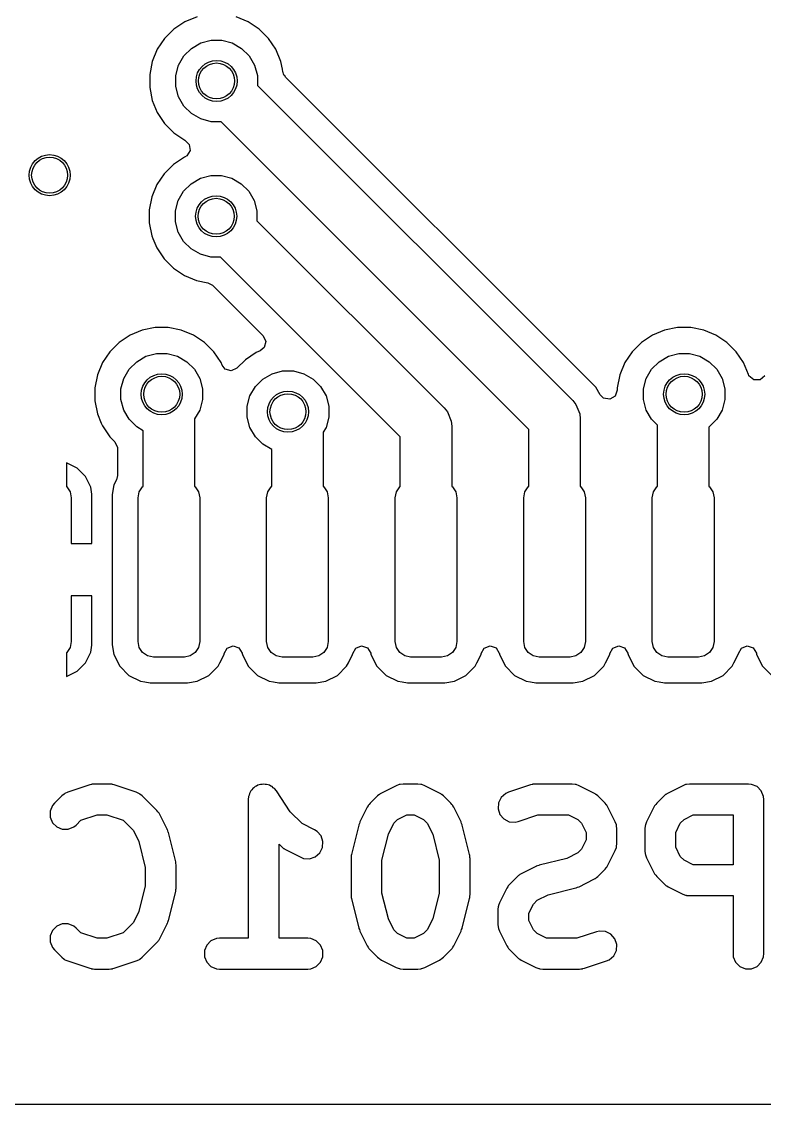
# Model space of a CAD drawing. Extents: x 4.82 to 6.81, y -4.86 to -2.87.
# Drawn here: x 5.3163 to 5.6006, y -4.8569 to -4.4422 of the extents above; entities that cross this region are included whole.
import ezdxf

# ---------------------------------------------------------------- set-up
doc = ezdxf.new("R2010")
doc.units = 0
doc.header["$MEASUREMENT"] = 0
doc.layers.add('BLACK', color=7, linetype='CONTINUOUS')

msp = doc.modelspace()

# ---------------------------------------------------------------- linework, layer by layer
at = {"layer": 'BLACK', "linetype": 'CONTINUOUS'}
for p, q in [((5.38343, -4.4403), (5.37877, -4.44223)), ((5.40303, -4.44223), (5.39837, -4.4403)), ((5.37458, -4.44503), (5.37101, -4.4486)), ((5.37877, -4.44223), (5.37458, -4.44503)), ((5.37877, -4.44223), (5.37877, -4.44223)), ((5.40723, -4.44503), (5.40303, -4.44223)), ((5.40303, -4.44223), (5.40303, -4.44223)), ((5.40303, -4.44223), (5.40303, -4.44223)), ((5.41079, -4.4486), (5.40723, -4.44503)), ((5.37101, -4.4486), (5.36821, -4.45279)), ((5.38488, -4.45037), (5.38885, -4.44931)), ((5.38885, -4.44931), (5.39296, -4.44931)), ((5.39296, -4.44931), (5.39693, -4.45037)), ((5.4136, -4.45279), (5.41079, -4.4486)), ((5.36821, -4.45279), (5.36628, -4.45745)), ((5.36821, -4.45279), (5.36821, -4.45279)), ((5.37841, -4.45533), (5.38131, -4.45243)), ((5.38131, -4.45243), (5.38488, -4.45037)), ((5.39693, -4.45037), (5.40049, -4.45243)), ((5.40049, -4.45243), (5.4034, -4.45533)), ((5.41553, -4.45745), (5.4136, -4.45279)), ((5.36628, -4.45745), (5.36529, -4.4624)), ((5.36628, -4.45745), (5.36628, -4.45745)), ((5.37635, -4.45889), (5.37841, -4.45533)), ((5.4034, -4.45533), (5.40545, -4.45889)), ((5.41612, -4.46043), (5.41553, -4.45745)), ((5.37529, -4.46287), (5.37635, -4.45889)), ((5.40545, -4.45889), (5.40651, -4.46287)), ((5.41632, -4.46141), (5.41612, -4.46043)), ((5.41637, -4.46169), (5.41632, -4.46141)), ((5.41632, -4.46141), (5.41632, -4.46141)), ((5.41656, -4.46218), (5.41637, -4.46169)), ((5.36529, -4.4624), (5.36529, -4.46744)), ((5.37529, -4.46698), (5.37529, -4.46287)), ((5.40651, -4.46287), (5.40651, -4.46662)), ((5.41681, -4.46282), (5.41656, -4.46218)), ((5.4171, -4.46305), (5.41681, -4.46282)), ((5.41733, -4.46348), (5.4171, -4.46305)), ((5.53227, -4.57842), (5.41733, -4.46348)), ((5.36529, -4.46744), (5.36628, -4.47239)), ((5.37635, -4.47095), (5.37529, -4.46698)), ((5.40651, -4.46662), (5.52725, -4.58736)), ((5.36628, -4.47239), (5.36628, -4.47239)), ((5.36628, -4.47239), (5.36821, -4.47705)), ((5.37841, -4.47451), (5.37635, -4.47095)), ((5.36821, -4.47705), (5.37101, -4.48125)), ((5.38131, -4.47741), (5.37841, -4.47451)), ((5.38488, -4.47947), (5.38131, -4.47741)), ((5.37101, -4.48125), (5.37458, -4.48481)), ((5.38885, -4.48053), (5.38488, -4.47947)), ((5.3926, -4.48053), (5.38885, -4.48053)), ((5.51045, -4.59839), (5.3926, -4.48053)), ((5.37458, -4.48481), (5.37877, -4.48762)), ((5.37877, -4.48762), (5.37877, -4.48762)), ((5.37877, -4.48762), (5.37892, -4.4877)), ((5.37892, -4.4877), (5.37888, -4.48778)), ((5.37888, -4.48778), (5.38042, -4.48919)), ((5.38042, -4.48919), (5.38073, -4.49156)), ((5.37861, -4.49406), (5.37441, -4.49687)), ((5.37865, -4.49404), (5.37861, -4.49406)), ((5.37861, -4.49406), (5.37861, -4.49406)), ((5.37945, -4.49358), (5.37865, -4.49404)), ((5.38073, -4.49156), (5.37945, -4.49358)), ((5.37441, -4.49687), (5.37085, -4.50043)), ((5.37085, -4.50043), (5.36804, -4.50463)), ((5.38115, -4.50426), (5.38471, -4.50221)), ((5.38471, -4.50221), (5.38868, -4.50114)), ((5.38868, -4.50114), (5.39279, -4.50114)), ((5.39279, -4.50114), (5.39676, -4.50221)), ((5.39676, -4.50221), (5.40033, -4.50426)), ((5.36804, -4.50463), (5.36611, -4.50929)), ((5.36804, -4.50463), (5.36804, -4.50463)), ((5.37619, -4.51073), (5.37824, -4.50717)), ((5.37824, -4.50717), (5.38115, -4.50426)), ((5.40033, -4.50426), (5.40323, -4.50717)), ((5.40323, -4.50717), (5.40529, -4.51073)), ((5.36611, -4.50929), (5.36513, -4.51424)), ((5.36611, -4.50929), (5.36611, -4.50929)), ((5.37512, -4.5147), (5.37619, -4.51073)), ((5.40529, -4.51073), (5.40635, -4.5147)), ((5.36513, -4.51424), (5.36513, -4.51928)), ((5.37512, -4.51881), (5.37512, -4.5147)), ((5.40635, -4.5147), (5.40635, -4.51845)), ((5.36513, -4.51928), (5.36611, -4.52423)), ((5.37619, -4.52278), (5.37512, -4.51881)), ((5.40635, -4.51845), (5.47804, -4.59014)), ((5.37824, -4.52634), (5.37619, -4.52278)), ((5.36611, -4.52423), (5.36611, -4.52423)), ((5.36611, -4.52423), (5.36653, -4.52523)), ((5.36653, -4.52523), (5.36804, -4.52889)), ((5.38115, -4.52925), (5.37824, -4.52634)), ((5.36804, -4.52889), (5.37085, -4.53308)), ((5.38471, -4.53131), (5.38115, -4.52925)), ((5.38868, -4.53237), (5.38471, -4.53131)), ((5.37085, -4.53308), (5.37441, -4.53665)), ((5.39243, -4.53237), (5.38868, -4.53237)), ((5.46124, -4.60118), (5.39243, -4.53237)), ((5.37441, -4.53665), (5.37861, -4.53945)), ((5.37861, -4.53945), (5.38327, -4.54138)), ((5.38327, -4.54138), (5.38751, -4.54223)), ((5.38751, -4.54223), (5.3893, -4.54319)), ((5.3893, -4.54319), (5.40869, -4.56258)), ((5.36243, -4.5603), (5.35777, -4.56223)), ((5.36738, -4.55931), (5.36243, -4.5603)), ((5.36243, -4.5603), (5.36243, -4.5603)), ((5.37242, -4.55931), (5.36738, -4.55931)), ((5.36738, -4.55931), (5.36738, -4.55931)), ((5.37737, -4.5603), (5.37242, -4.55931)), ((5.37242, -4.55931), (5.37242, -4.55931)), ((5.38203, -4.56223), (5.37737, -4.5603)), ((5.37737, -4.5603), (5.37737, -4.5603)), ((5.56243, -4.5603), (5.55777, -4.56223)), ((5.56738, -4.55931), (5.56243, -4.5603)), ((5.56243, -4.5603), (5.56243, -4.5603)), ((5.57242, -4.55931), (5.56738, -4.55931)), ((5.56738, -4.55931), (5.56738, -4.55931)), ((5.57737, -4.5603), (5.57242, -4.55931)), ((5.57242, -4.55931), (5.57242, -4.55931)), ((5.58203, -4.56223), (5.57737, -4.5603)), ((5.57737, -4.5603), (5.57737, -4.5603)), ((5.35358, -4.56503), (5.35001, -4.5686)), ((5.35777, -4.56223), (5.35358, -4.56503)), ((5.35777, -4.56223), (5.35777, -4.56223)), ((5.38623, -4.56503), (5.38203, -4.56223)), ((5.38203, -4.56223), (5.38203, -4.56223)), ((5.38203, -4.56223), (5.38203, -4.56223)), ((5.38979, -4.5686), (5.38623, -4.56503)), ((5.40869, -4.56258), (5.4097, -4.56475)), ((5.4097, -4.56475), (5.40908, -4.56706)), ((5.55358, -4.56503), (5.55001, -4.5686)), ((5.55777, -4.56223), (5.55358, -4.56503)), ((5.55777, -4.56223), (5.55777, -4.56223)), ((5.58623, -4.56503), (5.58203, -4.56223)), ((5.58203, -4.56223), (5.58203, -4.56223)), ((5.58203, -4.56223), (5.58203, -4.56223)), ((5.58979, -4.5686), (5.58623, -4.56503)), ((5.35001, -4.5686), (5.34721, -4.57279)), ((5.36388, -4.57037), (5.36785, -4.56931)), ((5.36785, -4.56931), (5.37196, -4.56931)), ((5.37196, -4.56931), (5.37593, -4.57037)), ((5.3926, -4.57279), (5.38979, -4.5686)), ((5.40611, -4.56889), (5.40191, -4.57169)), ((5.40755, -4.56829), (5.40611, -4.56889)), ((5.40611, -4.56889), (5.40611, -4.56889)), ((5.40908, -4.56706), (5.40755, -4.56829)), ((5.55001, -4.5686), (5.54721, -4.57279)), ((5.56388, -4.57037), (5.56785, -4.56931)), ((5.56785, -4.56931), (5.57196, -4.56931)), ((5.57196, -4.56931), (5.57593, -4.57037)), ((5.5926, -4.57279), (5.58979, -4.5686)), ((5.34721, -4.57279), (5.34528, -4.57745)), ((5.34721, -4.57279), (5.34721, -4.57279)), ((5.35741, -4.57533), (5.36031, -4.57243)), ((5.36031, -4.57243), (5.36388, -4.57037)), ((5.37593, -4.57037), (5.37949, -4.57243)), ((5.37949, -4.57243), (5.3824, -4.57533)), ((5.393, -4.57376), (5.3926, -4.57279)), ((5.3926, -4.57279), (5.3926, -4.57279)), ((5.39422, -4.57529), (5.393, -4.57376)), ((5.40191, -4.57169), (5.39871, -4.57489)), ((5.54721, -4.57279), (5.54528, -4.57745)), ((5.54721, -4.57279), (5.54721, -4.57279)), ((5.55741, -4.57533), (5.56031, -4.57243)), ((5.56031, -4.57243), (5.56388, -4.57037)), ((5.57593, -4.57037), (5.57949, -4.57243)), ((5.57949, -4.57243), (5.5824, -4.57533)), ((5.5945, -4.57738), (5.5926, -4.57279)), ((5.34528, -4.57745), (5.34429, -4.5824)), ((5.34528, -4.57745), (5.34528, -4.57745)), ((5.35535, -4.57889), (5.35741, -4.57533)), ((5.3824, -4.57533), (5.38445, -4.57889)), ((5.39654, -4.57591), (5.39422, -4.57529)), ((5.39871, -4.57489), (5.39654, -4.57591)), ((5.40865, -4.57909), (5.41221, -4.57703)), ((5.41221, -4.57703), (5.41618, -4.57597)), ((5.41618, -4.57597), (5.42029, -4.57597)), ((5.42029, -4.57597), (5.42427, -4.57703)), ((5.42427, -4.57703), (5.42783, -4.57909)), ((5.54528, -4.57745), (5.54429, -4.5824)), ((5.54528, -4.57745), (5.54528, -4.57745)), ((5.55535, -4.57889), (5.55741, -4.57533)), ((5.5824, -4.57533), (5.58445, -4.57889)), ((5.5947, -4.57779), (5.5945, -4.57738)), ((5.59654, -4.57933), (5.5947, -4.57779)), ((5.60077, -4.57779), (5.59893, -4.57933)), ((5.35429, -4.58287), (5.35535, -4.57889)), ((5.38445, -4.57889), (5.38551, -4.58287)), ((5.40369, -4.58556), (5.40574, -4.582)), ((5.40574, -4.582), (5.40865, -4.57909)), ((5.42783, -4.57909), (5.43073, -4.582)), ((5.43073, -4.582), (5.43279, -4.58556)), ((5.53239, -4.57855), (5.53227, -4.57842)), ((5.53227, -4.57842), (5.53227, -4.57842)), ((5.53606, -4.58222), (5.53239, -4.57855)), ((5.53239, -4.57855), (5.53239, -4.57855)), ((5.55429, -4.58287), (5.55535, -4.57889)), ((5.58445, -4.57889), (5.58551, -4.58287)), ((5.59893, -4.57933), (5.59654, -4.57933)), ((5.34429, -4.5824), (5.34429, -4.58744)), ((5.35429, -4.58698), (5.35429, -4.58287)), ((5.38551, -4.58287), (5.38551, -4.58698)), ((5.40263, -4.58953), (5.40369, -4.58556)), ((5.43279, -4.58556), (5.43385, -4.58953)), ((5.53775, -4.58514), (5.53606, -4.58222)), ((5.53606, -4.58222), (5.53606, -4.58222)), ((5.53606, -4.58222), (5.53606, -4.58222)), ((5.53904, -4.58643), (5.53775, -4.58514)), ((5.54347, -4.58564), (5.5414, -4.58684)), ((5.54429, -4.58339), (5.54347, -4.58564)), ((5.54429, -4.5824), (5.54429, -4.58339)), ((5.55429, -4.58698), (5.55429, -4.58287)), ((5.58551, -4.58287), (5.58551, -4.58698)), ((5.34429, -4.58744), (5.34528, -4.59239)), ((5.35535, -4.59095), (5.35429, -4.58698)), ((5.38551, -4.58698), (5.38445, -4.59095)), ((5.40263, -4.59364), (5.40263, -4.58953)), ((5.43385, -4.58953), (5.43385, -4.59364)), ((5.47804, -4.59014), (5.47927, -4.59163)), ((5.52725, -4.58736), (5.52848, -4.58885)), ((5.52848, -4.58885), (5.52848, -4.58885)), ((5.52848, -4.58885), (5.52995, -4.59239)), ((5.5414, -4.58684), (5.53904, -4.58643)), ((5.55535, -4.59095), (5.55429, -4.58698)), ((5.58551, -4.58698), (5.58445, -4.59095)), ((5.34528, -4.59239), (5.34528, -4.59239)), ((5.34528, -4.59239), (5.34675, -4.59596)), ((5.35741, -4.59451), (5.35535, -4.59095)), ((5.36031, -4.59741), (5.35741, -4.59451)), ((5.38445, -4.59095), (5.3825, -4.59433)), ((5.3825, -4.59433), (5.3825, -4.62019)), ((5.40369, -4.59761), (5.40263, -4.59364)), ((5.43385, -4.59364), (5.43279, -4.59761)), ((5.47927, -4.59163), (5.47927, -4.59163)), ((5.47927, -4.59163), (5.48074, -4.59518)), ((5.52995, -4.59239), (5.53014, -4.59431)), ((5.53014, -4.59431), (5.53014, -4.62019)), ((5.55741, -4.59451), (5.55535, -4.59095)), ((5.55967, -4.59677), (5.55741, -4.59451)), ((5.5824, -4.59451), (5.57949, -4.59741)), ((5.58445, -4.59095), (5.5824, -4.59451)), ((5.34675, -4.59596), (5.34721, -4.59705)), ((5.34721, -4.59705), (5.35001, -4.60125)), ((5.36281, -4.59886), (5.36031, -4.59741)), ((5.40574, -4.60117), (5.40369, -4.59761)), ((5.43279, -4.59761), (5.43171, -4.59947)), ((5.48074, -4.59518), (5.48093, -4.5971)), ((5.48093, -4.5971), (5.48093, -4.62019)), ((5.51045, -4.62019), (5.51045, -4.59839)), ((5.55967, -4.62019), (5.55967, -4.59677)), ((5.57949, -4.59741), (5.57935, -4.59749)), ((5.57935, -4.59749), (5.57935, -4.62019)), ((5.35001, -4.60125), (5.35193, -4.60316)), ((5.36281, -4.62019), (5.36281, -4.59886)), ((5.40865, -4.60408), (5.40574, -4.60117)), ((5.43171, -4.59947), (5.43171, -4.62019)), ((5.46124, -4.62019), (5.46124, -4.60118)), ((5.35193, -4.60316), (5.35294, -4.60534)), ((5.35294, -4.60534), (5.35295, -4.60564)), ((5.35295, -4.60564), (5.35295, -4.61604)), ((5.41203, -4.60603), (5.40865, -4.60408)), ((5.41203, -4.62019), (5.41203, -4.60603)), ((5.33747, -4.61316), (5.33344, -4.61119)), ((5.33344, -4.61119), (5.33344, -4.6203)), ((5.34072, -4.61641), (5.33747, -4.61316)), ((5.34274, -4.62054), (5.34072, -4.61641)), ((5.35257, -4.61763), (5.35157, -4.61959)), ((5.35295, -4.61604), (5.35257, -4.61763)), ((5.33344, -4.6203), (5.33353, -4.62035)), ((5.33353, -4.62035), (5.33481, -4.62227)), ((5.33481, -4.62227), (5.33526, -4.62453)), ((5.34313, -4.62322), (5.34274, -4.62054)), ((5.34313, -4.64209), (5.34313, -4.62322)), ((5.34313, -4.62322), (5.34313, -4.62322)), ((5.35157, -4.61959), (5.35098, -4.62329)), ((5.35098, -4.62329), (5.35098, -4.68089)), ((5.35157, -4.61959), (5.35157, -4.61959)), ((5.36085, -4.62453), (5.3613, -4.62227)), ((5.3613, -4.62227), (5.36258, -4.62035)), ((5.36258, -4.62035), (5.36281, -4.62019)), ((5.3825, -4.62019), (5.38274, -4.62035)), ((5.38274, -4.62035), (5.38402, -4.62227)), ((5.38402, -4.62227), (5.38447, -4.62453)), ((5.41006, -4.62453), (5.41051, -4.62227)), ((5.41051, -4.62227), (5.41179, -4.62035)), ((5.41179, -4.62035), (5.41203, -4.62019)), ((5.43171, -4.62019), (5.43195, -4.62035)), ((5.43195, -4.62035), (5.43323, -4.62227)), ((5.43323, -4.62227), (5.43368, -4.62453)), ((5.45927, -4.62453), (5.45972, -4.62227)), ((5.45972, -4.62227), (5.461, -4.62035)), ((5.461, -4.62035), (5.46124, -4.62019)), ((5.48093, -4.62019), (5.48116, -4.62035)), ((5.48116, -4.62035), (5.48244, -4.62227)), ((5.48244, -4.62227), (5.48289, -4.62453)), ((5.50848, -4.62453), (5.50893, -4.62227)), ((5.50893, -4.62227), (5.51021, -4.62035)), ((5.51021, -4.62035), (5.51045, -4.62019)), ((5.53014, -4.62019), (5.53038, -4.62035)), ((5.53038, -4.62035), (5.53166, -4.62227)), ((5.53166, -4.62227), (5.53211, -4.62453)), ((5.5577, -4.62453), (5.55815, -4.62227)), ((5.55815, -4.62227), (5.55943, -4.62035)), ((5.55943, -4.62035), (5.55967, -4.62019)), ((5.57935, -4.62019), (5.57959, -4.62035)), ((5.57959, -4.62035), (5.58087, -4.62227)), ((5.58087, -4.62227), (5.58132, -4.62453)), ((5.33526, -4.62453), (5.33526, -4.64209)), ((5.36085, -4.67965), (5.36085, -4.62453)), ((5.38447, -4.62453), (5.38447, -4.67965)), ((5.41006, -4.67965), (5.41006, -4.62453)), ((5.43368, -4.62453), (5.43368, -4.67965)), ((5.45927, -4.67965), (5.45927, -4.62453)), ((5.48289, -4.62453), (5.48289, -4.67965)), ((5.50848, -4.67965), (5.50848, -4.62453)), ((5.53211, -4.62453), (5.53211, -4.67965)), ((5.5577, -4.67965), (5.5577, -4.62453)), ((5.58132, -4.62453), (5.58132, -4.67965)), ((5.33526, -4.64209), (5.34313, -4.64209)), ((5.34313, -4.64209), (5.34313, -4.64209)), ((5.34313, -4.66209), (5.33526, -4.66209)), ((5.33526, -4.66209), (5.33526, -4.67965)), ((5.34313, -4.68095), (5.34313, -4.66209)), ((5.34313, -4.66209), (5.34313, -4.66209)), ((5.33526, -4.67965), (5.33481, -4.68191)), ((5.34274, -4.68363), (5.34313, -4.68095)), ((5.34313, -4.68095), (5.34313, -4.68095)), ((5.35098, -4.68089), (5.35157, -4.68458)), ((5.3613, -4.68191), (5.36085, -4.67965)), ((5.38447, -4.67965), (5.38402, -4.68191)), ((5.39496, -4.68212), (5.3972, -4.68126)), ((5.3972, -4.68126), (5.39947, -4.68204)), ((5.41051, -4.68191), (5.41006, -4.67965)), ((5.43368, -4.67965), (5.43323, -4.68191)), ((5.44418, -4.68212), (5.44642, -4.68126)), ((5.44642, -4.68126), (5.44868, -4.68204)), ((5.45972, -4.68191), (5.45927, -4.67965)), ((5.48289, -4.67965), (5.48244, -4.68191)), ((5.49339, -4.68212), (5.49563, -4.68126)), ((5.49563, -4.68126), (5.49789, -4.68204)), ((5.50893, -4.68191), (5.50848, -4.67965)), ((5.53211, -4.67965), (5.53166, -4.68191)), ((5.5426, -4.68212), (5.54484, -4.68126)), ((5.54484, -4.68126), (5.54711, -4.68204)), ((5.55815, -4.68191), (5.5577, -4.67965)), ((5.58132, -4.67965), (5.58087, -4.68191)), ((5.59182, -4.68212), (5.59405, -4.68126)), ((5.59405, -4.68126), (5.59632, -4.68204)), ((5.33353, -4.68382), (5.33344, -4.68388)), ((5.33344, -4.68388), (5.33344, -4.69298)), ((5.33481, -4.68191), (5.33353, -4.68382)), ((5.34072, -4.68776), (5.34274, -4.68363)), ((5.34274, -4.68363), (5.34274, -4.68363)), ((5.35157, -4.68458), (5.35384, -4.68903)), ((5.36258, -4.68382), (5.3613, -4.68191)), ((5.36449, -4.6851), (5.36258, -4.68382)), ((5.36675, -4.68555), (5.36449, -4.6851)), ((5.37856, -4.68555), (5.36675, -4.68555)), ((5.38082, -4.6851), (5.37856, -4.68555)), ((5.38274, -4.68382), (5.38082, -4.6851)), ((5.38402, -4.68191), (5.38274, -4.68382)), ((5.39212, -4.68776), (5.39375, -4.68458)), ((5.39375, -4.68458), (5.3938, -4.68422)), ((5.39375, -4.68458), (5.39375, -4.68458)), ((5.39375, -4.68458), (5.39375, -4.68458)), ((5.39375, -4.68458), (5.39375, -4.68458)), ((5.3938, -4.68422), (5.39496, -4.68212)), ((5.39947, -4.68204), (5.4007, -4.6841)), ((5.4007, -4.6841), (5.40072, -4.68422)), ((5.40072, -4.68422), (5.40078, -4.68458)), ((5.40078, -4.68458), (5.40078, -4.68458)), ((5.40078, -4.68458), (5.40305, -4.68903)), ((5.41179, -4.68382), (5.41051, -4.68191)), ((5.4137, -4.6851), (5.41179, -4.68382)), ((5.41596, -4.68555), (5.4137, -4.6851)), ((5.42778, -4.68555), (5.41596, -4.68555)), ((5.43004, -4.6851), (5.42778, -4.68555)), ((5.43195, -4.68382), (5.43004, -4.6851)), ((5.43323, -4.68191), (5.43195, -4.68382)), ((5.44134, -4.68776), (5.44296, -4.68458)), ((5.44296, -4.68458), (5.44302, -4.68422)), ((5.44296, -4.68458), (5.44296, -4.68458)), ((5.44296, -4.68458), (5.44296, -4.68458)), ((5.44296, -4.68458), (5.44296, -4.68458)), ((5.44302, -4.68422), (5.44418, -4.68212)), ((5.44868, -4.68204), (5.44992, -4.6841)), ((5.44992, -4.6841), (5.44994, -4.68422)), ((5.44994, -4.68422), (5.44999, -4.68458)), ((5.44999, -4.68458), (5.44999, -4.68458)), ((5.44999, -4.68458), (5.45226, -4.68903)), ((5.461, -4.68382), (5.45972, -4.68191)), ((5.46292, -4.6851), (5.461, -4.68382)), ((5.46518, -4.68555), (5.46292, -4.6851)), ((5.47699, -4.68555), (5.46518, -4.68555)), ((5.47925, -4.6851), (5.47699, -4.68555)), ((5.48116, -4.68382), (5.47925, -4.6851)), ((5.48244, -4.68191), (5.48116, -4.68382)), ((5.49055, -4.68776), (5.49217, -4.68458)), ((5.49217, -4.68458), (5.49223, -4.68422)), ((5.49217, -4.68458), (5.49217, -4.68458)), ((5.49217, -4.68458), (5.49217, -4.68458)), ((5.49217, -4.68458), (5.49217, -4.68458)), ((5.49223, -4.68422), (5.49339, -4.68212)), ((5.49789, -4.68204), (5.49913, -4.6841)), ((5.49913, -4.6841), (5.49915, -4.68422)), ((5.49915, -4.68422), (5.49921, -4.68458)), ((5.49921, -4.68458), (5.49921, -4.68458)), ((5.49921, -4.68458), (5.50147, -4.68903)), ((5.51021, -4.68382), (5.50893, -4.68191)), ((5.51213, -4.6851), (5.51021, -4.68382)), ((5.51439, -4.68555), (5.51213, -4.6851)), ((5.5262, -4.68555), (5.51439, -4.68555)), ((5.52846, -4.6851), (5.5262, -4.68555)), ((5.53038, -4.68382), (5.52846, -4.6851)), ((5.53166, -4.68191), (5.53038, -4.68382)), ((5.53976, -4.68776), (5.54138, -4.68458)), ((5.54138, -4.68458), (5.54144, -4.68422)), ((5.54138, -4.68458), (5.54138, -4.68458)), ((5.54138, -4.68458), (5.54138, -4.68458)), ((5.54138, -4.68458), (5.54138, -4.68458)), ((5.54144, -4.68422), (5.5426, -4.68212)), ((5.54711, -4.68204), (5.54834, -4.6841)), ((5.54834, -4.6841), (5.54836, -4.68422)), ((5.54836, -4.68422), (5.54842, -4.68458)), ((5.54842, -4.68458), (5.54842, -4.68458)), ((5.54842, -4.68458), (5.55069, -4.68903)), ((5.55943, -4.68382), (5.55815, -4.68191)), ((5.56134, -4.6851), (5.55943, -4.68382)), ((5.5636, -4.68555), (5.56134, -4.6851)), ((5.57541, -4.68555), (5.5636, -4.68555)), ((5.57767, -4.6851), (5.57541, -4.68555)), ((5.57959, -4.68382), (5.57767, -4.6851)), ((5.58087, -4.68191), (5.57959, -4.68382)), ((5.58897, -4.68776), (5.5906, -4.68458)), ((5.5906, -4.68458), (5.59065, -4.68422)), ((5.5906, -4.68458), (5.5906, -4.68458)), ((5.5906, -4.68458), (5.5906, -4.68458)), ((5.5906, -4.68458), (5.5906, -4.68458)), ((5.59065, -4.68422), (5.59182, -4.68212)), ((5.59632, -4.68204), (5.59755, -4.6841)), ((5.59755, -4.6841), (5.59757, -4.68422)), ((5.59757, -4.68422), (5.59763, -4.68458)), ((5.59763, -4.68458), (5.59763, -4.68458)), ((5.59763, -4.68458), (5.5999, -4.68903)), ((5.33747, -4.69102), (5.34072, -4.68776)), ((5.35384, -4.68903), (5.35384, -4.68903)), ((5.35384, -4.68903), (5.35384, -4.68903)), ((5.35384, -4.68903), (5.35737, -4.69256)), ((5.38795, -4.69256), (5.39148, -4.68903)), ((5.39148, -4.68903), (5.39212, -4.68776)), ((5.40305, -4.68903), (5.40305, -4.68903)), ((5.40305, -4.68903), (5.40305, -4.68903)), ((5.40305, -4.68903), (5.40658, -4.69256)), ((5.43716, -4.69256), (5.44069, -4.68903)), ((5.44069, -4.68903), (5.44134, -4.68776)), ((5.45226, -4.68903), (5.45226, -4.68903)), ((5.45226, -4.68903), (5.45226, -4.68903)), ((5.45226, -4.68903), (5.45579, -4.69256)), ((5.48637, -4.69256), (5.4899, -4.68903)), ((5.4899, -4.68903), (5.49055, -4.68776)), ((5.50147, -4.68903), (5.50147, -4.68903)), ((5.50147, -4.68903), (5.50147, -4.68903)), ((5.50147, -4.68903), (5.50501, -4.69256)), ((5.53558, -4.69256), (5.53912, -4.68903)), ((5.53912, -4.68903), (5.53976, -4.68776)), ((5.55069, -4.68903), (5.55069, -4.68903)), ((5.55069, -4.68903), (5.55069, -4.68903)), ((5.55069, -4.68903), (5.55422, -4.69256)), ((5.5848, -4.69256), (5.58833, -4.68903)), ((5.58833, -4.68903), (5.58897, -4.68776)), ((5.5999, -4.68903), (5.5999, -4.68903)), ((5.5999, -4.68903), (5.5999, -4.68903)), ((5.5999, -4.68903), (5.60343, -4.69256)), ((5.33344, -4.69298), (5.33747, -4.69102)), ((5.35737, -4.69256), (5.35737, -4.69256)), ((5.35737, -4.69256), (5.35737, -4.69256)), ((5.35737, -4.69256), (5.36182, -4.69483)), ((5.3835, -4.69483), (5.38795, -4.69256)), ((5.38795, -4.69256), (5.38795, -4.69256)), ((5.38795, -4.69256), (5.38795, -4.69256)), ((5.40658, -4.69256), (5.40658, -4.69256)), ((5.40658, -4.69256), (5.40658, -4.69256)), ((5.40658, -4.69256), (5.41103, -4.69483)), ((5.43271, -4.69483), (5.43716, -4.69256)), ((5.43716, -4.69256), (5.43716, -4.69256)), ((5.43716, -4.69256), (5.43716, -4.69256)), ((5.45579, -4.69256), (5.45579, -4.69256)), ((5.45579, -4.69256), (5.45579, -4.69256)), ((5.45579, -4.69256), (5.46024, -4.69483)), ((5.48192, -4.69483), (5.48637, -4.69256)), ((5.48637, -4.69256), (5.48637, -4.69256)), ((5.48637, -4.69256), (5.48637, -4.69256)), ((5.50501, -4.69256), (5.50501, -4.69256)), ((5.50501, -4.69256), (5.50501, -4.69256)), ((5.50501, -4.69256), (5.50946, -4.69483)), ((5.53113, -4.69483), (5.53558, -4.69256)), ((5.53558, -4.69256), (5.53558, -4.69256)), ((5.53558, -4.69256), (5.53558, -4.69256)), ((5.55422, -4.69256), (5.55422, -4.69256)), ((5.55422, -4.69256), (5.55422, -4.69256)), ((5.55422, -4.69256), (5.55867, -4.69483)), ((5.58035, -4.69483), (5.5848, -4.69256)), ((5.5848, -4.69256), (5.5848, -4.69256)), ((5.5848, -4.69256), (5.5848, -4.69256)), ((5.36182, -4.69483), (5.36182, -4.69483)), ((5.36182, -4.69483), (5.36347, -4.69509)), ((5.36347, -4.69509), (5.36551, -4.69541)), ((5.36551, -4.69541), (5.3798, -4.69541)), ((5.3798, -4.69541), (5.3835, -4.69483)), ((5.3835, -4.69483), (5.3835, -4.69483)), ((5.3835, -4.69483), (5.3835, -4.69483)), ((5.41103, -4.69483), (5.41103, -4.69483)), ((5.41103, -4.69483), (5.41269, -4.69509)), ((5.41269, -4.69509), (5.41472, -4.69541)), ((5.41472, -4.69541), (5.42902, -4.69541)), ((5.42902, -4.69541), (5.43271, -4.69483)), ((5.43271, -4.69483), (5.43271, -4.69483)), ((5.43271, -4.69483), (5.43271, -4.69483)), ((5.46024, -4.69483), (5.46024, -4.69483)), ((5.46024, -4.69483), (5.4619, -4.69509)), ((5.4619, -4.69509), (5.46394, -4.69541)), ((5.46394, -4.69541), (5.47823, -4.69541)), ((5.47823, -4.69541), (5.48192, -4.69483)), ((5.48192, -4.69483), (5.48192, -4.69483)), ((5.48192, -4.69483), (5.48192, -4.69483)), ((5.50946, -4.69483), (5.50946, -4.69483)), ((5.50946, -4.69483), (5.51111, -4.69509)), ((5.51111, -4.69509), (5.51315, -4.69541)), ((5.51315, -4.69541), (5.52744, -4.69541)), ((5.52744, -4.69541), (5.53113, -4.69483)), ((5.53113, -4.69483), (5.53113, -4.69483)), ((5.53113, -4.69483), (5.53113, -4.69483)), ((5.55867, -4.69483), (5.55867, -4.69483)), ((5.55867, -4.69483), (5.56032, -4.69509)), ((5.56032, -4.69509), (5.56236, -4.69541)), ((5.56236, -4.69541), (5.57665, -4.69541)), ((5.57665, -4.69541), (5.58035, -4.69483)), ((5.58035, -4.69483), (5.58035, -4.69483)), ((5.58035, -4.69483), (5.58035, -4.69483)), ((5.34235, -4.7345), (5.33392, -4.73731)), ((5.34292, -4.73437), (5.34235, -4.7345)), ((5.34307, -4.73431), (5.34292, -4.73437)), ((5.34328, -4.73429), (5.34307, -4.73431)), ((5.34348, -4.73424), (5.34328, -4.73429)), ((5.34364, -4.73426), (5.34348, -4.73424)), ((5.34422, -4.7342), (5.34364, -4.73426)), ((5.34984, -4.7342), (5.34422, -4.7342)), ((5.35043, -4.73426), (5.34984, -4.7342)), ((5.35058, -4.73424), (5.35043, -4.73426)), ((5.35079, -4.73429), (5.35058, -4.73424)), ((5.351, -4.73431), (5.35079, -4.73429)), ((5.35114, -4.73437), (5.351, -4.73431)), ((5.35171, -4.7345), (5.35114, -4.73437)), ((5.36015, -4.73731), (5.35171, -4.7345)), ((5.40562, -4.73519), (5.40521, -4.7356)), ((5.40616, -4.73497), (5.40562, -4.73519)), ((5.40664, -4.73465), (5.40616, -4.73497)), ((5.40721, -4.73453), (5.40664, -4.73465)), ((5.40775, -4.73431), (5.40721, -4.73453)), ((5.40833, -4.73431), (5.40775, -4.73431)), ((5.40891, -4.7342), (5.40833, -4.73431)), ((5.40947, -4.73431), (5.40891, -4.7342)), ((5.41005, -4.73431), (5.40947, -4.73431)), ((5.41059, -4.73454), (5.41005, -4.73431)), ((5.41116, -4.73465), (5.41059, -4.73454)), ((5.41165, -4.73497), (5.41116, -4.73465)), ((5.41218, -4.73519), (5.41165, -4.73497)), ((5.41259, -4.73561), (5.41218, -4.73519)), ((5.45969, -4.73482), (5.45406, -4.73763)), ((5.46077, -4.73441), (5.45969, -4.73482)), ((5.46098, -4.73439), (5.46077, -4.73441)), ((5.46118, -4.73431), (5.46098, -4.73439)), ((5.46233, -4.7342), (5.46118, -4.73431)), ((5.46795, -4.7342), (5.46233, -4.7342)), ((5.46911, -4.73431), (5.46795, -4.7342)), ((5.4693, -4.73439), (5.46911, -4.73431)), ((5.46951, -4.73441), (5.4693, -4.73439)), ((5.4706, -4.73482), (5.46951, -4.73441)), ((5.47622, -4.73763), (5.4706, -4.73482)), ((5.51108, -4.7345), (5.50264, -4.73731)), ((5.51165, -4.73437), (5.51108, -4.7345)), ((5.5118, -4.73431), (5.51165, -4.73437)), ((5.51201, -4.73429), (5.5118, -4.73431)), ((5.51221, -4.73424), (5.51201, -4.73429)), ((5.51237, -4.73426), (5.51221, -4.73424)), ((5.51295, -4.7342), (5.51237, -4.73426)), ((5.52701, -4.7342), (5.51295, -4.7342)), ((5.52816, -4.73431), (5.52701, -4.7342)), ((5.52836, -4.73439), (5.52816, -4.73431)), ((5.52857, -4.73441), (5.52836, -4.73439)), ((5.52965, -4.73482), (5.52857, -4.73441)), ((5.53527, -4.73763), (5.52965, -4.73482)), ((5.56936, -4.73482), (5.56374, -4.73763)), ((5.57044, -4.73441), (5.56936, -4.73482)), ((5.57066, -4.73439), (5.57044, -4.73441)), ((5.57085, -4.73431), (5.57066, -4.73439)), ((5.572, -4.7342), (5.57085, -4.73431)), ((5.5945, -4.7342), (5.572, -4.7342)), ((5.59565, -4.73431), (5.5945, -4.7342)), ((5.59778, -4.73519), (5.59565, -4.73431)), ((5.59941, -4.73682), (5.59778, -4.73519)), ((5.33161, -4.73874), (5.3288, -4.74155)), ((5.3325, -4.73801), (5.33161, -4.73874)), ((5.3327, -4.73792), (5.3325, -4.73801)), ((5.33286, -4.73779), (5.3327, -4.73792)), ((5.33392, -4.73731), (5.33286, -4.73779)), ((5.3612, -4.73779), (5.36015, -4.73731)), ((5.36137, -4.73792), (5.3612, -4.73779)), ((5.36156, -4.73801), (5.36137, -4.73792)), ((5.36246, -4.73874), (5.36156, -4.73801)), ((5.36808, -4.74436), (5.36246, -4.73874)), ((5.40311, -4.73895), (5.40299, -4.74009)), ((5.40333, -4.73841), (5.40311, -4.73895)), ((5.40345, -4.73784), (5.40333, -4.73841)), ((5.40377, -4.73736), (5.40345, -4.73784)), ((5.40399, -4.73682), (5.40377, -4.73736)), ((5.4044, -4.73641), (5.40399, -4.73682)), ((5.40473, -4.73592), (5.4044, -4.73641)), ((5.40521, -4.7356), (5.40473, -4.73592)), ((5.41308, -4.73593), (5.41259, -4.73561)), ((5.4138, -4.73682), (5.41308, -4.73593)), ((5.41381, -4.73682), (5.4138, -4.73682)), ((5.41381, -4.73683), (5.41381, -4.73682)), ((5.41381, -4.73682), (5.41381, -4.73682)), ((5.41911, -4.74478), (5.41381, -4.73683)), ((5.45253, -4.73874), (5.44972, -4.74155)), ((5.45298, -4.73837), (5.45253, -4.73874)), ((5.45308, -4.73825), (5.45298, -4.73837)), ((5.45326, -4.73814), (5.45308, -4.73825)), ((5.45342, -4.73801), (5.45326, -4.73814)), ((5.45357, -4.73795), (5.45342, -4.73801)), ((5.45406, -4.73763), (5.45357, -4.73795)), ((5.47672, -4.73795), (5.47622, -4.73763)), ((5.47686, -4.73801), (5.47672, -4.73795)), ((5.47702, -4.73814), (5.47686, -4.73801)), ((5.4772, -4.73825), (5.47702, -4.73814)), ((5.4773, -4.73837), (5.4772, -4.73825)), ((5.47775, -4.73874), (5.4773, -4.73837)), ((5.48057, -4.74155), (5.47775, -4.73874)), ((5.49985, -4.73929), (5.49882, -4.74136)), ((5.50159, -4.73779), (5.49985, -4.73929)), ((5.50264, -4.73731), (5.50159, -4.73779)), ((5.53577, -4.73795), (5.53527, -4.73763)), ((5.53591, -4.73801), (5.53577, -4.73795)), ((5.53608, -4.73814), (5.53591, -4.73801)), ((5.53625, -4.73825), (5.53608, -4.73814)), ((5.53636, -4.73837), (5.53625, -4.73825)), ((5.53681, -4.73874), (5.53636, -4.73837)), ((5.53962, -4.74155), (5.53681, -4.73874)), ((5.5622, -4.73874), (5.55939, -4.74155)), ((5.56266, -4.73837), (5.5622, -4.73874)), ((5.56276, -4.73825), (5.56266, -4.73837)), ((5.56294, -4.73814), (5.56276, -4.73825)), ((5.5631, -4.73801), (5.56294, -4.73814)), ((5.56324, -4.73795), (5.5631, -4.73801)), ((5.56374, -4.73763), (5.56324, -4.73795)), ((5.60029, -4.73895), (5.59941, -4.73682)), ((5.60041, -4.7401), (5.60029, -4.73895)), ((5.32806, -4.74245), (5.32718, -4.74458)), ((5.3288, -4.74155), (5.32806, -4.74245)), ((5.40299, -4.74009), (5.40299, -4.7401)), ((5.40299, -4.7401), (5.40299, -4.7401)), ((5.40299, -4.7401), (5.40299, -4.7401)), ((5.40299, -4.7401), (5.40299, -4.79325)), ((5.44861, -4.74309), (5.4458, -4.74871)), ((5.44892, -4.74259), (5.44861, -4.74309)), ((5.44898, -4.74245), (5.44892, -4.74259)), ((5.44912, -4.74228), (5.44898, -4.74245)), ((5.44923, -4.74211), (5.44912, -4.74228)), ((5.44935, -4.742), (5.44923, -4.74211)), ((5.44972, -4.74155), (5.44935, -4.742)), ((5.48094, -4.742), (5.48057, -4.74155)), ((5.48106, -4.74211), (5.48094, -4.742)), ((5.48117, -4.74228), (5.48106, -4.74211)), ((5.4813, -4.74245), (5.48117, -4.74228)), ((5.48136, -4.74259), (5.4813, -4.74245)), ((5.48167, -4.74309), (5.48136, -4.74259)), ((5.48448, -4.74871), (5.48167, -4.74309)), ((5.49882, -4.74136), (5.49865, -4.74365)), ((5.49865, -4.74365), (5.49938, -4.74584)), ((5.53999, -4.742), (5.53962, -4.74155)), ((5.54011, -4.74211), (5.53999, -4.742)), ((5.54022, -4.74228), (5.54011, -4.74211)), ((5.54036, -4.74245), (5.54022, -4.74228)), ((5.54042, -4.74259), (5.54036, -4.74245)), ((5.54073, -4.74309), (5.54042, -4.74259)), ((5.54354, -4.74871), (5.54073, -4.74309)), ((5.55828, -4.74309), (5.55547, -4.74871)), ((5.5586, -4.74259), (5.55828, -4.74309)), ((5.55866, -4.74245), (5.5586, -4.74259)), ((5.55879, -4.74228), (5.55866, -4.74245)), ((5.5589, -4.74211), (5.55879, -4.74228)), ((5.55902, -4.742), (5.5589, -4.74211)), ((5.55939, -4.74155), (5.55902, -4.742)), ((5.60041, -4.79916), (5.60041, -4.7401)), ((5.32718, -4.74458), (5.32718, -4.74688)), ((5.32718, -4.74688), (5.32806, -4.74901)), ((5.33897, -4.74808), (5.34518, -4.74601)), ((5.34518, -4.74601), (5.34889, -4.74601)), ((5.34889, -4.74601), (5.35509, -4.74808)), ((5.36845, -4.74482), (5.36808, -4.74436)), ((5.36857, -4.74492), (5.36845, -4.74482)), ((5.36868, -4.7451), (5.36857, -4.74492)), ((5.36881, -4.74526), (5.36868, -4.7451)), ((5.36887, -4.7454), (5.36881, -4.74526)), ((5.36919, -4.7459), (5.36887, -4.7454)), ((5.372, -4.75152), (5.36919, -4.7459)), ((5.42365, -4.74931), (5.41911, -4.74478)), ((5.45875, -4.74923), (5.4602, -4.74777)), ((5.4602, -4.74777), (5.46372, -4.74601)), ((5.46372, -4.74601), (5.46656, -4.74601)), ((5.46656, -4.74601), (5.47008, -4.74777)), ((5.47008, -4.74777), (5.47154, -4.74923)), ((5.49938, -4.74584), (5.50089, -4.74758)), ((5.50089, -4.74758), (5.50295, -4.74861)), ((5.50638, -4.74852), (5.51391, -4.74601)), ((5.51391, -4.74601), (5.52562, -4.74601)), ((5.52562, -4.74601), (5.52914, -4.74777)), ((5.52914, -4.74777), (5.53059, -4.74923)), ((5.56842, -4.74923), (5.56988, -4.74777)), ((5.56988, -4.74777), (5.5734, -4.74601)), ((5.5734, -4.74601), (5.5886, -4.74601)), ((5.5886, -4.74601), (5.5886, -4.76513)), ((5.32806, -4.74901), (5.32969, -4.75064)), ((5.32969, -4.75064), (5.33182, -4.75152)), ((5.33182, -4.75152), (5.33412, -4.75152)), ((5.33412, -4.75152), (5.33625, -4.75064)), ((5.33625, -4.75064), (5.33715, -4.7499)), ((5.33715, -4.7499), (5.33897, -4.74808)), ((5.35509, -4.74808), (5.35905, -4.75204)), ((5.35905, -4.75204), (5.36114, -4.75623)), ((5.37203, -4.75161), (5.372, -4.75152)), ((5.37206, -4.75164), (5.37203, -4.75161)), ((5.37223, -4.75212), (5.37206, -4.75164)), ((5.42841, -4.75169), (5.42365, -4.74931)), ((5.42939, -4.75231), (5.42841, -4.75169)), ((5.44535, -4.74992), (5.44254, -4.76117)), ((5.44538, -4.74983), (5.44535, -4.74992)), ((5.44539, -4.74979), (5.44538, -4.74983)), ((5.44557, -4.74931), (5.44539, -4.74979)), ((5.44574, -4.74883), (5.44557, -4.74931)), ((5.44577, -4.7488), (5.44574, -4.74883)), ((5.4458, -4.74871), (5.44577, -4.7488)), ((5.45665, -4.75341), (5.45875, -4.74923)), ((5.47154, -4.74923), (5.47363, -4.75341)), ((5.48452, -4.7488), (5.48448, -4.74871)), ((5.48454, -4.74883), (5.48452, -4.7488)), ((5.48471, -4.74931), (5.48454, -4.74883)), ((5.4849, -4.74979), (5.48471, -4.74931)), ((5.4849, -4.74983), (5.4849, -4.74979)), ((5.48493, -4.74992), (5.4849, -4.74983)), ((5.48774, -4.76117), (5.48493, -4.74992)), ((5.50295, -4.74861), (5.50525, -4.74877)), ((5.50525, -4.74877), (5.50638, -4.74852)), ((5.53059, -4.74923), (5.53235, -4.75275)), ((5.54395, -4.74979), (5.54354, -4.74871)), ((5.54397, -4.75), (5.54395, -4.74979)), ((5.54405, -4.7502), (5.54397, -4.75)), ((5.54416, -4.75135), (5.54405, -4.7502)), ((5.54416, -4.75698), (5.54416, -4.75135)), ((5.55496, -4.7502), (5.55485, -4.75135)), ((5.55485, -4.75135), (5.55485, -4.75979)), ((5.55504, -4.75), (5.55496, -4.7502)), ((5.55506, -4.74979), (5.55504, -4.75)), ((5.55547, -4.74871), (5.55506, -4.74979)), ((5.56666, -4.75275), (5.56842, -4.74923)), ((5.36114, -4.75623), (5.36362, -4.76614)), ((5.37241, -4.7526), (5.37223, -4.75212)), ((5.37242, -4.75265), (5.37241, -4.7526)), ((5.37245, -4.75273), (5.37242, -4.75265)), ((5.37526, -4.76398), (5.37245, -4.75273)), ((5.4309, -4.75405), (5.42939, -4.75231)), ((5.43163, -4.75624), (5.4309, -4.75405)), ((5.45417, -4.76333), (5.45665, -4.75341)), ((5.47363, -4.75341), (5.47611, -4.76333)), ((5.53235, -4.75558), (5.53059, -4.7591)), ((5.53235, -4.75275), (5.53235, -4.75558)), ((5.56666, -4.75839), (5.56666, -4.75275)), ((5.4148, -4.79325), (5.4148, -4.75717)), ((5.4148, -4.75717), (5.41597, -4.75834)), ((5.41597, -4.75834), (5.41642, -4.75871)), ((5.41642, -4.75871), (5.41653, -4.75883)), ((5.41653, -4.75883), (5.4167, -4.75894)), ((5.4167, -4.75894), (5.41687, -4.75907)), ((5.41687, -4.75907), (5.41701, -4.75913)), ((5.41701, -4.75913), (5.41751, -4.75945)), ((5.41751, -4.75945), (5.42313, -4.76226)), ((5.43044, -4.7606), (5.43147, -4.75854)), ((5.43147, -4.75854), (5.43163, -4.75624)), ((5.53059, -4.7591), (5.52914, -4.76056)), ((5.54073, -4.76524), (5.54354, -4.75962)), ((5.54354, -4.75962), (5.54395, -4.75854)), ((5.54395, -4.75854), (5.54397, -4.75832)), ((5.54397, -4.75832), (5.54405, -4.75813)), ((5.54405, -4.75813), (5.54416, -4.75698)), ((5.55485, -4.75979), (5.55496, -4.76094)), ((5.56842, -4.76191), (5.56666, -4.75839)), ((5.37529, -4.76418), (5.37526, -4.76398)), ((5.37532, -4.76426), (5.37529, -4.76418)), ((5.37536, -4.76469), (5.37532, -4.76426)), ((5.42313, -4.76226), (5.42421, -4.76267)), ((5.42421, -4.76267), (5.42651, -4.76284)), ((5.42651, -4.76284), (5.4287, -4.76211)), ((5.4287, -4.76211), (5.43044, -4.7606)), ((5.44238, -4.7624), (5.44236, -4.7626)), ((5.44236, -4.7626), (5.44236, -4.77666)), ((5.44243, -4.76188), (5.44237, -4.76231)), ((5.44237, -4.76231), (5.44238, -4.7624)), ((5.44248, -4.76145), (5.44243, -4.76188)), ((5.44251, -4.76137), (5.44248, -4.76145)), ((5.44254, -4.76117), (5.44251, -4.76137)), ((5.45417, -4.77593), (5.45417, -4.76333)), ((5.47611, -4.76333), (5.47611, -4.77593)), ((5.48777, -4.76137), (5.48774, -4.76117)), ((5.48781, -4.76145), (5.48777, -4.76137)), ((5.48785, -4.76188), (5.48781, -4.76145)), ((5.48791, -4.76231), (5.48785, -4.76188)), ((5.4879, -4.7624), (5.48791, -4.76231)), ((5.48792, -4.7626), (5.4879, -4.7624)), ((5.48792, -4.77666), (5.48792, -4.7626)), ((5.52495, -4.76265), (5.51433, -4.76531)), ((5.52914, -4.76056), (5.52495, -4.76265)), ((5.55496, -4.76094), (5.55504, -4.76114)), ((5.55504, -4.76114), (5.55506, -4.76135)), ((5.55506, -4.76135), (5.55547, -4.76243)), ((5.55547, -4.76243), (5.55828, -4.76805)), ((5.56988, -4.76337), (5.56842, -4.76191)), ((5.5734, -4.76513), (5.56988, -4.76337)), ((5.36362, -4.76614), (5.36362, -4.77312)), ((5.37543, -4.76513), (5.37536, -4.76469)), ((5.37541, -4.76521), (5.37543, -4.76513)), ((5.37543, -4.76541), (5.37541, -4.76521)), ((5.37543, -4.77385), (5.37543, -4.76541)), ((5.5075, -4.76857), (5.507, -4.76888)), ((5.51312, -4.76576), (5.5075, -4.76857)), ((5.5132, -4.76572), (5.51312, -4.76576)), ((5.51324, -4.7657), (5.5132, -4.76572)), ((5.51372, -4.76552), (5.51324, -4.7657)), ((5.5142, -4.76534), (5.51372, -4.76552)), ((5.51424, -4.76534), (5.5142, -4.76534)), ((5.51433, -4.76531), (5.51424, -4.76534)), ((5.53681, -4.76959), (5.53962, -4.76678)), ((5.53962, -4.76678), (5.53999, -4.76632)), ((5.53999, -4.76632), (5.54011, -4.76622)), ((5.54011, -4.76622), (5.54022, -4.76604)), ((5.54022, -4.76604), (5.54036, -4.76588)), ((5.54036, -4.76588), (5.54042, -4.76574)), ((5.54042, -4.76574), (5.54073, -4.76524)), ((5.55828, -4.76805), (5.5586, -4.76855)), ((5.5586, -4.76855), (5.55866, -4.76869)), ((5.5886, -4.76513), (5.5734, -4.76513)), ((5.50315, -4.77249), (5.50278, -4.77294)), ((5.50596, -4.76967), (5.50315, -4.77249)), ((5.50641, -4.7693), (5.50596, -4.76967)), ((5.50652, -4.76918), (5.50641, -4.7693)), ((5.50669, -4.76907), (5.50652, -4.76918)), ((5.50686, -4.76894), (5.50669, -4.76907)), ((5.507, -4.76888), (5.50686, -4.76894)), ((5.52965, -4.77351), (5.53527, -4.77069)), ((5.53527, -4.77069), (5.53577, -4.77038)), ((5.53577, -4.77038), (5.53591, -4.77032)), ((5.53591, -4.77032), (5.53608, -4.77019)), ((5.53608, -4.77019), (5.53625, -4.77008)), ((5.53625, -4.77008), (5.53636, -4.76996)), ((5.53636, -4.76996), (5.53681, -4.76959)), ((5.55866, -4.76869), (5.55879, -4.76886)), ((5.55879, -4.76886), (5.5589, -4.76903)), ((5.5589, -4.76903), (5.55902, -4.76914)), ((5.55902, -4.76914), (5.55939, -4.76959)), ((5.55939, -4.76959), (5.5622, -4.7724)), ((5.5622, -4.7724), (5.56266, -4.77277)), ((5.56266, -4.77277), (5.56276, -4.77289)), ((5.36362, -4.77312), (5.36114, -4.78304)), ((5.37245, -4.78653), (5.37526, -4.77528)), ((5.37526, -4.77528), (5.37529, -4.77508)), ((5.37529, -4.77508), (5.37532, -4.775)), ((5.37532, -4.775), (5.37536, -4.77457)), ((5.37536, -4.77457), (5.37543, -4.77414)), ((5.37541, -4.77405), (5.37543, -4.77385)), ((5.37543, -4.77414), (5.37541, -4.77405)), ((5.44236, -4.77666), (5.44238, -4.77686)), ((5.44238, -4.77686), (5.44237, -4.77695)), ((5.44237, -4.77695), (5.44243, -4.77738)), ((5.45665, -4.78585), (5.45417, -4.77593)), ((5.47611, -4.77593), (5.47363, -4.78585)), ((5.48785, -4.77738), (5.48791, -4.77695)), ((5.4879, -4.77686), (5.48792, -4.77666)), ((5.48791, -4.77695), (5.4879, -4.77686)), ((5.50204, -4.77402), (5.49923, -4.77964)), ((5.50235, -4.77352), (5.50204, -4.77402)), ((5.50241, -4.77338), (5.50235, -4.77352)), ((5.50255, -4.77322), (5.50241, -4.77338)), ((5.50266, -4.77304), (5.50255, -4.77322)), ((5.50278, -4.77294), (5.50266, -4.77304)), ((5.51363, -4.7787), (5.51782, -4.77661)), ((5.51782, -4.77661), (5.52844, -4.77395)), ((5.52844, -4.77395), (5.52853, -4.77392)), ((5.52853, -4.77392), (5.52857, -4.77392)), ((5.52857, -4.77392), (5.52905, -4.77374)), ((5.52905, -4.77374), (5.52953, -4.77356)), ((5.52953, -4.77356), (5.52957, -4.77354)), ((5.52957, -4.77354), (5.52965, -4.77351)), ((5.56276, -4.77289), (5.56294, -4.773)), ((5.56294, -4.773), (5.5631, -4.77314)), ((5.5631, -4.77314), (5.56324, -4.77319)), ((5.56324, -4.77319), (5.56374, -4.77351)), ((5.56374, -4.77351), (5.56936, -4.77632)), ((5.56936, -4.77632), (5.57044, -4.77673)), ((5.57044, -4.77673), (5.57066, -4.77675)), ((5.57066, -4.77675), (5.57085, -4.77683)), ((5.57085, -4.77683), (5.572, -4.77694)), ((5.572, -4.77694), (5.5886, -4.77694)), ((5.5886, -4.77694), (5.5886, -4.79916)), ((5.44243, -4.77738), (5.44248, -4.77781)), ((5.44248, -4.77781), (5.44251, -4.77789)), ((5.44251, -4.77789), (5.44254, -4.77809)), ((5.44254, -4.77809), (5.44535, -4.78934)), ((5.48493, -4.78934), (5.48774, -4.77809)), ((5.48774, -4.77809), (5.48777, -4.77789)), ((5.48777, -4.77789), (5.48781, -4.77781)), ((5.48781, -4.77781), (5.48785, -4.77738)), ((5.4988, -4.78094), (5.49872, -4.78113)), ((5.49882, -4.78073), (5.4988, -4.78094)), ((5.49923, -4.77964), (5.49882, -4.78073)), ((5.51042, -4.78368), (5.51218, -4.78016)), ((5.51218, -4.78016), (5.51363, -4.7787)), ((5.36114, -4.78304), (5.35905, -4.78722)), ((5.49872, -4.78113), (5.49861, -4.78229)), ((5.49861, -4.78229), (5.49861, -4.78791)), ((5.51042, -4.78652), (5.51042, -4.78368)), ((5.32969, -4.78862), (5.32806, -4.79025)), ((5.33182, -4.78774), (5.32969, -4.78862)), ((5.33412, -4.78774), (5.33182, -4.78774)), ((5.33625, -4.78862), (5.33412, -4.78774)), ((5.33715, -4.78936), (5.33625, -4.78862)), ((5.33897, -4.79118), (5.33715, -4.78936)), ((5.35905, -4.78722), (5.35509, -4.79118)), ((5.36919, -4.79336), (5.372, -4.78774)), ((5.372, -4.78774), (5.37203, -4.78765)), ((5.37203, -4.78765), (5.37206, -4.78762)), ((5.37206, -4.78762), (5.37223, -4.78714)), ((5.37223, -4.78714), (5.37241, -4.78666)), ((5.37241, -4.78666), (5.37242, -4.78662)), ((5.37242, -4.78662), (5.37245, -4.78653)), ((5.44535, -4.78934), (5.44538, -4.78943)), ((5.45875, -4.79004), (5.45665, -4.78585)), ((5.47363, -4.78585), (5.47154, -4.79004)), ((5.4849, -4.78943), (5.48493, -4.78934)), ((5.49861, -4.78791), (5.49872, -4.78906)), ((5.49872, -4.78906), (5.4988, -4.78926)), ((5.4988, -4.78926), (5.49882, -4.78947)), ((5.51218, -4.79004), (5.51042, -4.78652)), ((5.32806, -4.79025), (5.32718, -4.79238)), ((5.32718, -4.79238), (5.32718, -4.79469)), ((5.34518, -4.79325), (5.33897, -4.79118)), ((5.34889, -4.79325), (5.34518, -4.79325)), ((5.35509, -4.79118), (5.34889, -4.79325)), ((5.36887, -4.79386), (5.36919, -4.79336)), ((5.39087, -4.79337), (5.38875, -4.79425)), ((5.39203, -4.79325), (5.39087, -4.79337)), ((5.40299, -4.79325), (5.39203, -4.79325)), ((5.42577, -4.79325), (5.4148, -4.79325)), ((5.42692, -4.79337), (5.42577, -4.79325)), ((5.42905, -4.79425), (5.42692, -4.79337)), ((5.44538, -4.78943), (5.44539, -4.78947)), ((5.44539, -4.78947), (5.44557, -4.78995)), ((5.44557, -4.78995), (5.44574, -4.79043)), ((5.44574, -4.79043), (5.44577, -4.79047)), ((5.44577, -4.79047), (5.4458, -4.79055)), ((5.4458, -4.79055), (5.44861, -4.79618)), ((5.4602, -4.79149), (5.45875, -4.79004)), ((5.46372, -4.79325), (5.4602, -4.79149)), ((5.46656, -4.79325), (5.46372, -4.79325)), ((5.47008, -4.79149), (5.46656, -4.79325)), ((5.47154, -4.79004), (5.47008, -4.79149)), ((5.48167, -4.79618), (5.48448, -4.79055)), ((5.48448, -4.79055), (5.48452, -4.79047)), ((5.48452, -4.79047), (5.48454, -4.79043)), ((5.48454, -4.79043), (5.48471, -4.78995)), ((5.48471, -4.78995), (5.4849, -4.78947)), ((5.4849, -4.78947), (5.4849, -4.78943)), ((5.49882, -4.78947), (5.49923, -4.79055)), ((5.49923, -4.79055), (5.50204, -4.79618)), ((5.51363, -4.79149), (5.51218, -4.79004)), ((5.51715, -4.79325), (5.51363, -4.79149)), ((5.52886, -4.79325), (5.51715, -4.79325)), ((5.53639, -4.79074), (5.52886, -4.79325)), ((5.53752, -4.79049), (5.53639, -4.79074)), ((5.53982, -4.79065), (5.53752, -4.79049)), ((5.54188, -4.79168), (5.53982, -4.79065)), ((5.54339, -4.79342), (5.54188, -4.79168)), ((5.54412, -4.79561), (5.54339, -4.79342)), ((5.32718, -4.79469), (5.32806, -4.79682)), ((5.32806, -4.79682), (5.3288, -4.79771)), ((5.36246, -4.80052), (5.36808, -4.7949)), ((5.36808, -4.7949), (5.36845, -4.79445)), ((5.36845, -4.79445), (5.36857, -4.79434)), ((5.36857, -4.79434), (5.36868, -4.79417)), ((5.36868, -4.79417), (5.36881, -4.794)), ((5.36881, -4.794), (5.36887, -4.79386)), ((5.38712, -4.79588), (5.38623, -4.79801)), ((5.38875, -4.79425), (5.38712, -4.79588)), ((5.43068, -4.79588), (5.42905, -4.79425)), ((5.43156, -4.79801), (5.43068, -4.79588)), ((5.44861, -4.79618), (5.44892, -4.79667)), ((5.44892, -4.79667), (5.44898, -4.79682)), ((5.44898, -4.79682), (5.44912, -4.79698)), ((5.44912, -4.79698), (5.44923, -4.79716)), ((5.44923, -4.79716), (5.44935, -4.79726)), ((5.44935, -4.79726), (5.44972, -4.79771)), ((5.48057, -4.79771), (5.48094, -4.79726)), ((5.48094, -4.79726), (5.48106, -4.79716)), ((5.48106, -4.79716), (5.48117, -4.79698)), ((5.48117, -4.79698), (5.4813, -4.79682)), ((5.4813, -4.79682), (5.48136, -4.79667)), ((5.48136, -4.79667), (5.48167, -4.79618)), ((5.50204, -4.79618), (5.50235, -4.79667)), ((5.50235, -4.79667), (5.50241, -4.79682)), ((5.50241, -4.79682), (5.50255, -4.79698)), ((5.50255, -4.79698), (5.50266, -4.79716)), ((5.50266, -4.79716), (5.50278, -4.79726)), ((5.50278, -4.79726), (5.50315, -4.79771)), ((5.54395, -4.79791), (5.54412, -4.79561)), ((5.3288, -4.79771), (5.33161, -4.80052)), ((5.33161, -4.80052), (5.3325, -4.80126)), ((5.3325, -4.80126), (5.3327, -4.80134)), ((5.3327, -4.80134), (5.33286, -4.80148)), ((5.33286, -4.80148), (5.33392, -4.80195)), ((5.36015, -4.80195), (5.3612, -4.80148)), ((5.3612, -4.80148), (5.36137, -4.80134)), ((5.36137, -4.80134), (5.36156, -4.80126)), ((5.36156, -4.80126), (5.36246, -4.80052)), ((5.38623, -4.79801), (5.38623, -4.80031)), ((5.38623, -4.80031), (5.38712, -4.80244)), ((5.43068, -4.80244), (5.43156, -4.80031)), ((5.43156, -4.80031), (5.43156, -4.79801)), ((5.44972, -4.79771), (5.45253, -4.80052)), ((5.45253, -4.80052), (5.45298, -4.80089)), ((5.45298, -4.80089), (5.45308, -4.80101)), ((5.45308, -4.80101), (5.45326, -4.80112)), ((5.45326, -4.80112), (5.45342, -4.80126)), ((5.45342, -4.80126), (5.45357, -4.80132)), ((5.45357, -4.80132), (5.45406, -4.80163)), ((5.45406, -4.80163), (5.45969, -4.80444)), ((5.4706, -4.80444), (5.47622, -4.80163)), ((5.47622, -4.80163), (5.47672, -4.80132)), ((5.47672, -4.80132), (5.47686, -4.80126)), ((5.47686, -4.80126), (5.47702, -4.80112)), ((5.47702, -4.80112), (5.4772, -4.80101)), ((5.4772, -4.80101), (5.4773, -4.80089)), ((5.4773, -4.80089), (5.47775, -4.80052)), ((5.47775, -4.80052), (5.48057, -4.79771)), ((5.50315, -4.79771), (5.50596, -4.80052)), ((5.50596, -4.80052), (5.50641, -4.80089)), ((5.50641, -4.80089), (5.50652, -4.80101)), ((5.50652, -4.80101), (5.50669, -4.80112)), ((5.50669, -4.80112), (5.50686, -4.80126)), ((5.50686, -4.80126), (5.507, -4.80132)), ((5.507, -4.80132), (5.5075, -4.80163)), ((5.5075, -4.80163), (5.51312, -4.80444)), ((5.54013, -4.80195), (5.54118, -4.80148)), ((5.54118, -4.80148), (5.54292, -4.79997)), ((5.54292, -4.79997), (5.54395, -4.79791)), ((5.5886, -4.79916), (5.58871, -4.80031)), ((5.58871, -4.80031), (5.58959, -4.80244)), ((5.59941, -4.80244), (5.60029, -4.80031)), ((5.60029, -4.80031), (5.60041, -4.79916)), ((5.33392, -4.80195), (5.34235, -4.80476)), ((5.34235, -4.80476), (5.34292, -4.80489)), ((5.34292, -4.80489), (5.34307, -4.80495)), ((5.34307, -4.80495), (5.34328, -4.80497)), ((5.34328, -4.80497), (5.34348, -4.80502)), ((5.34348, -4.80502), (5.34364, -4.80501)), ((5.34364, -4.80501), (5.34422, -4.80506)), ((5.34422, -4.80506), (5.34984, -4.80506)), ((5.34984, -4.80506), (5.35043, -4.80501)), ((5.35043, -4.80501), (5.35058, -4.80502)), ((5.35058, -4.80502), (5.35079, -4.80497)), ((5.35079, -4.80497), (5.351, -4.80495)), ((5.351, -4.80495), (5.35114, -4.80489)), ((5.35114, -4.80489), (5.35171, -4.80476)), ((5.35171, -4.80476), (5.36015, -4.80195)), ((5.38712, -4.80244), (5.38875, -4.80407)), ((5.38875, -4.80407), (5.39087, -4.80495)), ((5.39087, -4.80495), (5.39203, -4.80506)), ((5.39203, -4.80506), (5.42577, -4.80506)), ((5.42577, -4.80506), (5.42692, -4.80495)), ((5.42692, -4.80495), (5.42905, -4.80407)), ((5.42905, -4.80407), (5.43068, -4.80244)), ((5.45969, -4.80444), (5.46077, -4.80485)), ((5.46077, -4.80485), (5.46098, -4.80487)), ((5.46098, -4.80487), (5.46118, -4.80495)), ((5.46118, -4.80495), (5.46233, -4.80506)), ((5.46233, -4.80506), (5.46795, -4.80506)), ((5.46795, -4.80506), (5.46911, -4.80495)), ((5.46911, -4.80495), (5.4693, -4.80487)), ((5.4693, -4.80487), (5.46951, -4.80485)), ((5.46951, -4.80485), (5.4706, -4.80444)), ((5.51312, -4.80444), (5.5142, -4.80485)), ((5.5142, -4.80485), (5.51441, -4.80487)), ((5.51441, -4.80487), (5.51461, -4.80495)), ((5.51461, -4.80495), (5.51576, -4.80506)), ((5.51576, -4.80506), (5.52982, -4.80506)), ((5.52982, -4.80506), (5.5304, -4.80501)), ((5.5304, -4.80501), (5.53056, -4.80502)), ((5.53056, -4.80502), (5.53076, -4.80497)), ((5.53076, -4.80497), (5.53097, -4.80495)), ((5.53097, -4.80495), (5.53112, -4.80489)), ((5.53112, -4.80489), (5.53169, -4.80476)), ((5.53169, -4.80476), (5.54013, -4.80195)), ((5.58959, -4.80244), (5.59122, -4.80407)), ((5.59122, -4.80407), (5.59335, -4.80495)), ((5.59335, -4.80495), (5.59565, -4.80495)), ((5.59565, -4.80495), (5.59778, -4.80407)), ((5.59778, -4.80407), (5.59941, -4.80244)), ((6.80335, -4.85687), (4.82646, -4.85687))]:
    msp.add_line(p, q, dxfattribs=at)
at = {"layer": 'BLACK'}
for centre in [(5.3909, -4.46492), (5.327, -4.501), (5.39074, -4.51676), (5.3699, -4.58492), (5.5699, -4.58492), (5.41824, -4.59158)]:
    msp.add_circle(centre, 0.00787, dxfattribs=at)
at = {"layer": 'WHITE'}
for centre in [(5.3909, -4.46492), (5.327, -4.501), (5.39074, -4.51676), (5.3699, -4.58492), (5.5699, -4.58492), (5.41824, -4.59158)]:
    msp.add_circle(centre, 0.00689, dxfattribs=at)

doc.saveas('drawing.dxf')
